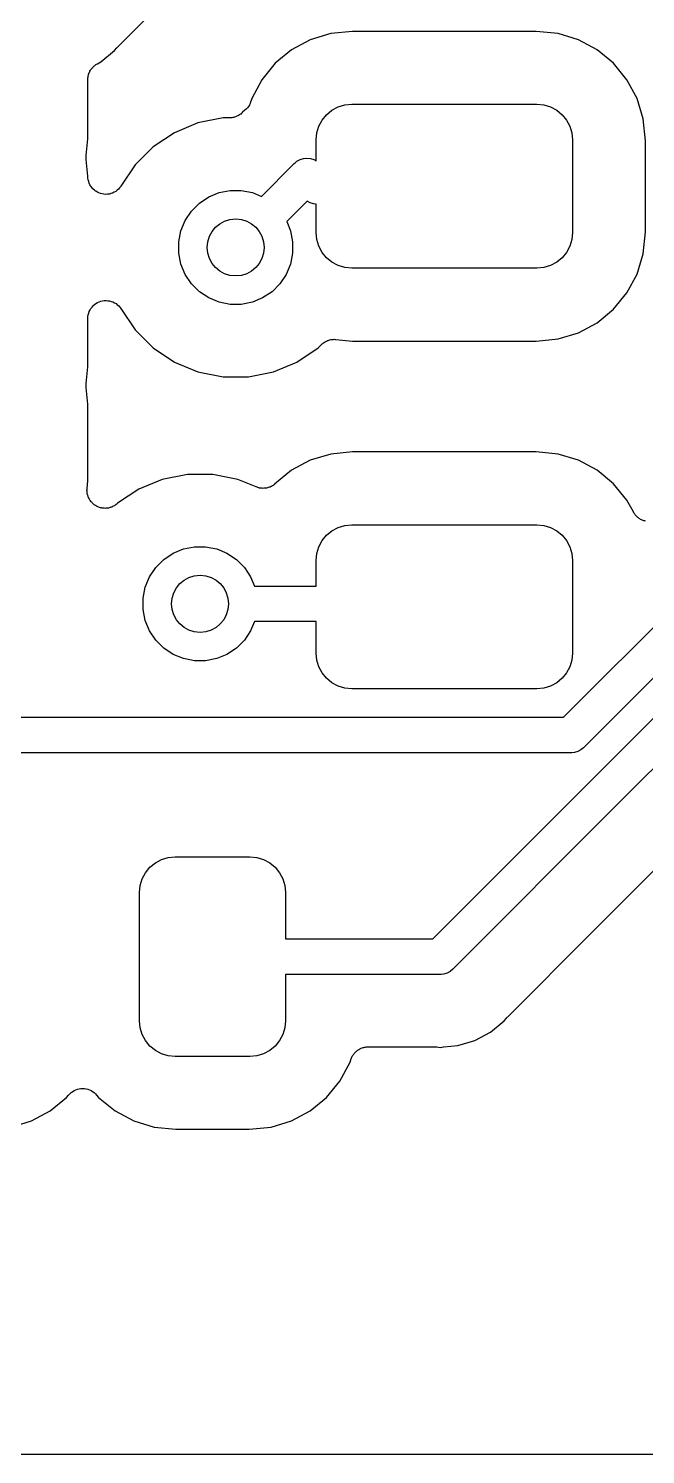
# Model space of a CAD drawing. Extents: x 83.1 to 154, y -94.5 to -68.3.
# Drawn here: x 125.05 to 129.38, y -94.47 to -84.46 of the extents above; entities that cross this region are included whole.
import ezdxf

# ---------------------------------------------------------------- set-up
doc = ezdxf.new("R2010")
doc.units = 0
doc.layers.add('BLACK', color=7, linetype='CONTINUOUS')

msp = doc.modelspace()

# ---------------------------------------------------------------- linework, layer by layer
at = {"layer": 'BLACK', "linetype": 'CONTINUOUS'}
for p, q in [((125.675, -84.5905), (126.859, -83.4065)), ((127.167, -84.5), (127.024, -84.5432)), ((127.321, -84.4847), (127.167, -84.5)), ((128.609, -84.4847), (127.321, -84.4847)), ((128.764, -84.5), (128.609, -84.4847)), ((128.906, -84.5432), (128.764, -84.5)), ((125.554, -84.6982), (125.65, -84.6191)), ((125.65, -84.6191), (125.666, -84.5997)), ((125.666, -84.5997), (125.667, -84.5984)), ((125.667, -84.5984), (125.671, -84.5946)), ((125.671, -84.5946), (125.675, -84.5905)), ((126.893, -84.6135), (126.777, -84.7081)), ((127.024, -84.5432), (126.893, -84.6135)), ((129.038, -84.6135), (128.906, -84.5432)), ((129.153, -84.7081), (129.038, -84.6135)), ((125.514, -84.7216), (125.519, -84.7174)), ((125.519, -84.7174), (125.524, -84.7147)), ((125.524, -84.7147), (125.529, -84.7116)), ((125.529, -84.7116), (125.554, -84.6982)), ((126.777, -84.7081), (126.683, -84.8233)), ((129.247, -84.8233), (129.153, -84.7081)), ((125.462, -84.8106), (125.464, -84.804)), ((125.462, -84.8163), (125.462, -84.8106)), ((125.462, -84.8219), (125.462, -84.8163)), ((125.464, -84.804), (125.465, -84.7972)), ((125.465, -84.7972), (125.466, -84.7919)), ((125.466, -84.7919), (125.467, -84.7863)), ((125.467, -84.7863), (125.47, -84.7801)), ((125.47, -84.7801), (125.472, -84.7736)), ((125.472, -84.7736), (125.475, -84.7687)), ((125.475, -84.7687), (125.477, -84.7635)), ((125.477, -84.7635), (125.481, -84.7578)), ((125.481, -84.7578), (125.484, -84.7519)), ((125.484, -84.7519), (125.488, -84.7476)), ((125.488, -84.7476), (125.491, -84.7429)), ((125.491, -84.7429), (125.496, -84.7381)), ((125.496, -84.7381), (125.5, -84.7329)), ((125.5, -84.7329), (125.504, -84.7294)), ((125.504, -84.7294), (125.508, -84.7254)), ((125.508, -84.7254), (125.514, -84.7216)), ((125.462, -84.8236), (125.462, -84.8219)), ((125.462, -85.2381), (125.462, -84.8236)), ((126.683, -84.8233), (126.613, -84.9548)), ((129.318, -84.9548), (129.247, -84.8233)), ((126.583, -85.0206), (126.582, -85.0211)), ((126.582, -85.0211), (126.582, -85.0217)), ((126.589, -85.0109), (126.583, -85.0206)), ((126.596, -85.0013), (126.589, -85.0109)), ((126.601, -84.9893), (126.596, -85)), ((126.596, -85), (126.596, -85.0006)), ((126.596, -85.0006), (126.596, -85.0013)), ((126.605, -84.9785), (126.601, -84.9893)), ((126.606, -84.9772), (126.605, -84.9785)), ((126.613, -84.9548), (126.606, -84.9768)), ((126.606, -84.9768), (126.606, -84.9771)), ((126.606, -84.9771), (126.606, -84.9771)), ((126.606, -84.9771), (126.606, -84.9772)), ((127.176, -85.0379), (127.22, -85.0148)), ((127.22, -85.0148), (127.266, -85.0006)), ((127.266, -85.0006), (127.315, -84.9958)), ((127.315, -84.9958), (128.615, -84.9958)), ((128.615, -84.9958), (128.664, -85.0006)), ((128.664, -85.0006), (128.711, -85.0148)), ((128.711, -85.0148), (128.754, -85.0379)), ((129.361, -85.0974), (129.318, -84.9548)), ((126.411, -85.092), (126.235, -85.1269)), ((126.456, -85.092), (126.411, -85.092)), ((126.461, -85.0915), (126.456, -85.092)), ((126.467, -85.0915), (126.461, -85.0915)), ((126.474, -85.0902), (126.467, -85.0915)), ((126.481, -85.0896), (126.474, -85.0902)), ((126.486, -85.088), (126.481, -85.0896)), ((126.491, -85.0869), (126.486, -85.088)), ((126.498, -85.0844), (126.491, -85.0869)), ((126.504, -85.0824), (126.498, -85.0844)), ((126.509, -85.0798), (126.504, -85.0824)), ((126.514, -85.0777), (126.509, -85.0798)), ((126.52, -85.074), (126.514, -85.0777)), ((126.526, -85.0708), (126.52, -85.074)), ((126.53, -85.0673), (126.526, -85.0708)), ((126.535, -85.0642), (126.53, -85.0673)), ((126.54, -85.0594), (126.535, -85.0642)), ((126.545, -85.0551), (126.54, -85.0594)), ((126.548, -85.0523), (126.545, -85.0551)), ((126.565, -85.0381), (126.548, -85.0523)), ((126.573, -85.0299), (126.565, -85.0381)), ((126.582, -85.0217), (126.573, -85.0299)), ((127.084, -85.1501), (127.107, -85.1069)), ((127.107, -85.1069), (127.138, -85.069)), ((127.138, -85.069), (127.176, -85.0379)), ((128.754, -85.0379), (128.792, -85.069)), ((128.792, -85.069), (128.823, -85.1069)), ((128.823, -85.1069), (128.846, -85.1501)), ((129.376, -85.252), (129.361, -85.0974)), ((126.07, -85.1953), (125.921, -85.2947)), ((126.235, -85.1269), (126.07, -85.1953)), ((127.065, -85.2458), (127.07, -85.197)), ((127.07, -85.197), (127.084, -85.1501)), ((128.846, -85.1501), (128.86, -85.197)), ((128.86, -85.197), (128.865, -85.2458)), ((125.45, -85.3544), (125.462, -85.2381)), ((125.921, -85.2947), (125.795, -85.4212)), ((127.065, -85.3931), (127.065, -85.2458)), ((128.865, -85.2458), (128.865, -85.8958)), ((129.376, -85.8896), (129.376, -85.252)), ((125.45, -85.3553), (125.45, -85.3544)), ((125.45, -85.356), (125.45, -85.3553)), ((125.45, -85.3568), (125.45, -85.356)), ((125.45, -85.3684), (125.45, -85.3568)), ((125.45, -85.3801), (125.45, -85.3684)), ((125.45, -85.3808), (125.45, -85.3801)), ((125.45, -85.3816), (125.45, -85.3808)), ((125.45, -85.3826), (125.45, -85.3816)), ((125.462, -85.5005), (125.45, -85.3826)), ((125.795, -85.4212), (125.694, -85.5714)), ((126.681, -85.6421), (126.907, -85.4159)), ((126.907, -85.4159), (126.911, -85.4112)), ((126.911, -85.4112), (126.917, -85.4067)), ((126.917, -85.4067), (126.93, -85.3956)), ((126.93, -85.3956), (126.952, -85.384)), ((126.952, -85.384), (126.975, -85.3768)), ((126.975, -85.3768), (127, -85.3744)), ((127, -85.3744), (127.025, -85.3768)), ((127.025, -85.3768), (127.048, -85.384)), ((127.048, -85.384), (127.065, -85.3931)), ((125.462, -85.5008), (125.462, -85.5005)), ((125.463, -85.5129), (125.462, -85.5008)), ((125.464, -85.5251), (125.463, -85.5129)), ((125.464, -85.5253), (125.464, -85.5251)), ((125.464, -85.5255), (125.464, -85.5253)), ((125.468, -85.5372), (125.464, -85.5255)), ((125.471, -85.5489), (125.468, -85.5372)), ((125.471, -85.549), (125.471, -85.5489)), ((125.471, -85.5492), (125.471, -85.549)), ((125.477, -85.5601), (125.471, -85.5492)), ((125.483, -85.5708), (125.477, -85.5601)), ((125.483, -85.5709), (125.483, -85.5708)), ((125.483, -85.5711), (125.483, -85.5709)), ((125.491, -85.5807), (125.483, -85.5711)), ((125.498, -85.5901), (125.491, -85.5807)), ((125.499, -85.5902), (125.498, -85.5901)), ((125.499, -85.5903), (125.499, -85.5902)), ((125.508, -85.5982), (125.499, -85.5903)), ((125.517, -85.6059), (125.508, -85.5982)), ((125.518, -85.606), (125.517, -85.6059)), ((125.518, -85.6061), (125.518, -85.606)), ((125.529, -85.612), (125.518, -85.6061)), ((125.539, -85.6177), (125.529, -85.612)), ((125.539, -85.6178), (125.539, -85.6177)), ((125.54, -85.6179), (125.539, -85.6178)), ((125.551, -85.6215), (125.54, -85.6179)), ((125.636, -85.6187), (125.624, -85.6221)), ((125.647, -85.6129), (125.636, -85.6186)), ((125.636, -85.6186), (125.636, -85.6186)), ((125.636, -85.6186), (125.636, -85.6187)), ((125.658, -85.6072), (125.647, -85.6129)), ((125.668, -85.5994), (125.658, -85.6071)), ((125.658, -85.6071), (125.658, -85.6071)), ((125.658, -85.6071), (125.658, -85.6072)), ((125.677, -85.5918), (125.668, -85.5994)), ((125.678, -85.5916), (125.677, -85.5918)), ((125.685, -85.5824), (125.678, -85.5915)), ((125.678, -85.5915), (125.678, -85.5916)), ((125.693, -85.5728), (125.685, -85.5824)), ((125.694, -85.5726), (125.693, -85.5728)), ((125.694, -85.5714), (125.694, -85.5725)), ((125.694, -85.5725), (125.694, -85.5725)), ((125.694, -85.5725), (125.694, -85.5726)), ((126.311, -85.6455), (126.383, -85.6154)), ((126.383, -85.6154), (126.461, -85.6)), ((126.461, -85.6), (126.539, -85.6)), ((126.539, -85.6), (126.617, -85.6154)), ((126.617, -85.6154), (126.681, -85.6421)), ((125.563, -85.6251), (125.551, -85.6215)), ((125.563, -85.6252), (125.563, -85.6251)), ((125.575, -85.6265), (125.563, -85.6252)), ((125.563, -85.6252), (125.563, -85.6252)), ((125.588, -85.6278), (125.575, -85.6265)), ((125.6, -85.6267), (125.588, -85.6278)), ((125.588, -85.6278), (125.588, -85.6278)), ((125.588, -85.6278), (125.588, -85.6278)), ((125.612, -85.6256), (125.6, -85.6267)), ((125.613, -85.6255), (125.612, -85.6256)), ((125.612, -85.6256), (125.612, -85.6256)), ((125.624, -85.6221), (125.613, -85.6255)), ((126.189, -85.745), (126.245, -85.6893)), ((126.245, -85.6893), (126.311, -85.6455)), ((127.001, -85.6754), (126.858, -85.8189)), ((127.023, -85.6868), (127.001, -85.6754)), ((127.046, -85.694), (127.023, -85.6868)), ((127.065, -85.6958), (127.046, -85.694)), ((127.065, -85.6959), (127.065, -85.6958)), ((127.065, -85.6958), (127.065, -85.6958)), ((127.065, -85.8958), (127.065, -85.6959)), ((126.115, -85.8833), (126.146, -85.8105)), ((126.146, -85.8105), (126.189, -85.745)), ((126.858, -85.8189), (126.885, -85.8833)), ((126.1, -85.9606), (126.115, -85.8833)), ((126.885, -85.8833), (126.9, -85.9606)), ((127.07, -85.9446), (127.065, -85.8958)), ((128.865, -85.8958), (128.86, -85.9446)), ((129.361, -86.0442), (129.376, -85.8896)), ((126.1, -86.0394), (126.1, -85.9606)), ((126.9, -85.9606), (126.9, -86.0394)), ((127.084, -85.9915), (127.07, -85.9446)), ((127.107, -86.0347), (127.084, -85.9915)), ((128.846, -85.9915), (128.823, -86.0347)), ((128.86, -85.9446), (128.846, -85.9915)), ((126.115, -86.1167), (126.1, -86.0394)), ((126.146, -86.1895), (126.115, -86.1167)), ((126.885, -86.1167), (126.854, -86.1895)), ((126.9, -86.0394), (126.885, -86.1167)), ((127.138, -86.0726), (127.107, -86.0347)), ((127.176, -86.1037), (127.138, -86.0726)), ((127.22, -86.1268), (127.176, -86.1037)), ((128.754, -86.1037), (128.711, -86.1268)), ((128.792, -86.0726), (128.754, -86.1037)), ((128.823, -86.0347), (128.792, -86.0726)), ((129.318, -86.1868), (129.361, -86.0442)), ((126.189, -86.255), (126.146, -86.1895)), ((126.854, -86.1895), (126.811, -86.255)), ((127.266, -86.141), (127.22, -86.1268)), ((127.315, -86.1458), (127.266, -86.141)), ((128.615, -86.1458), (127.315, -86.1458)), ((128.664, -86.141), (128.615, -86.1458)), ((128.711, -86.1268), (128.664, -86.141)), ((129.247, -86.3183), (129.318, -86.1868)), ((126.245, -86.3107), (126.189, -86.255)), ((126.311, -86.3545), (126.245, -86.3107)), ((126.755, -86.3107), (126.689, -86.3545)), ((126.811, -86.255), (126.755, -86.3107)), ((129.153, -86.4335), (129.247, -86.3183)), ((125.484, -86.4274), (125.492, -86.4181)), ((125.492, -86.4181), (125.5, -86.4087)), ((125.5, -86.4085), (125.51, -86.4007)), ((125.5, -86.4086), (125.5, -86.4085)), ((125.5, -86.4087), (125.5, -86.4086)), ((125.51, -86.4007), (125.519, -86.3931)), ((125.519, -86.3929), (125.53, -86.3873)), ((125.519, -86.393), (125.519, -86.3929)), ((125.519, -86.3931), (125.519, -86.393)), ((125.53, -86.3873), (125.541, -86.3816)), ((125.541, -86.3814), (125.553, -86.378)), ((125.541, -86.3815), (125.541, -86.3814)), ((125.541, -86.3816), (125.541, -86.3815)), ((125.553, -86.378), (125.565, -86.3745)), ((125.565, -86.3745), (125.577, -86.3734)), ((125.565, -86.3745), (125.565, -86.3745)), ((125.565, -86.3745), (125.565, -86.3745)), ((125.577, -86.3734), (125.589, -86.3722)), ((125.589, -86.3722), (125.589, -86.3722)), ((125.589, -86.3722), (125.59, -86.3722)), ((125.59, -86.3722), (125.602, -86.3735)), ((125.602, -86.3735), (125.614, -86.3747)), ((125.614, -86.3747), (125.614, -86.3748)), ((125.614, -86.3748), (125.614, -86.3748)), ((125.614, -86.3748), (125.626, -86.3784)), ((125.626, -86.3784), (125.638, -86.382)), ((125.638, -86.382), (125.638, -86.3821)), ((125.638, -86.3821), (125.638, -86.3821)), ((125.638, -86.3821), (125.649, -86.388)), ((125.649, -86.388), (125.66, -86.3937)), ((125.66, -86.3937), (125.66, -86.3938)), ((125.66, -86.3938), (125.66, -86.3939)), ((125.66, -86.3939), (125.669, -86.4018)), ((125.669, -86.4018), (125.679, -86.4095)), ((125.679, -86.4095), (125.679, -86.4096)), ((125.679, -86.4096), (125.679, -86.4097)), ((125.679, -86.4097), (125.687, -86.4192)), ((125.687, -86.4192), (125.694, -86.4286)), ((126.383, -86.3846), (126.311, -86.3545)), ((126.461, -86.4), (126.383, -86.3846)), ((126.539, -86.4), (126.461, -86.4)), ((126.617, -86.3846), (126.539, -86.4)), ((126.689, -86.3545), (126.617, -86.3846)), ((125.462, -86.4974), (125.463, -86.4851)), ((125.462, -86.4977), (125.462, -86.4974)), ((125.462, -86.4978), (125.462, -86.4977)), ((125.462, -86.4992), (125.462, -86.4978)), ((125.462, -86.4978), (125.462, -86.4978)), ((125.462, -86.8381), (125.462, -86.4992)), ((125.463, -86.4851), (125.464, -86.4731)), ((125.464, -86.4731), (125.465, -86.473)), ((125.465, -86.4728), (125.468, -86.4611)), ((125.465, -86.473), (125.465, -86.4728)), ((125.468, -86.4611), (125.472, -86.4495)), ((125.472, -86.4492), (125.478, -86.4385)), ((125.472, -86.4493), (125.472, -86.4492)), ((125.472, -86.4495), (125.472, -86.4493)), ((125.478, -86.4385), (125.484, -86.4277)), ((125.484, -86.4276), (125.484, -86.4274)), ((125.484, -86.4277), (125.484, -86.4276)), ((125.694, -86.4286), (125.795, -86.5788)), ((129.038, -86.5281), (129.153, -86.4335)), ((125.795, -86.5788), (125.921, -86.7053)), ((128.764, -86.6416), (128.906, -86.5984)), ((128.906, -86.5984), (129.038, -86.5281)), ((125.921, -86.7053), (126.07, -86.8047)), ((126.93, -86.8047), (127.079, -86.7053)), ((127.079, -86.7053), (127.102, -86.6819)), ((127.102, -86.6819), (127.103, -86.6807)), ((127.103, -86.6807), (127.108, -86.6772)), ((127.108, -86.6772), (127.112, -86.6733)), ((127.112, -86.6733), (127.117, -86.6695)), ((127.117, -86.6695), (127.123, -86.6652)), ((127.123, -86.6652), (127.128, -86.6627)), ((127.128, -86.6627), (127.132, -86.6596)), ((127.132, -86.6596), (127.139, -86.657)), ((127.139, -86.657), (127.145, -86.6538)), ((127.145, -86.6538), (127.15, -86.6523)), ((127.15, -86.6523), (127.155, -86.6501)), ((127.155, -86.6501), (127.162, -86.6488)), ((127.162, -86.6488), (127.169, -86.6469)), ((127.169, -86.6469), (127.174, -86.6464)), ((127.174, -86.6464), (127.18, -86.6453)), ((127.18, -86.6453), (127.186, -86.6453)), ((127.186, -86.6453), (127.193, -86.6447)), ((127.193, -86.6447), (127.199, -86.6453)), ((127.199, -86.6453), (127.204, -86.6453)), ((127.204, -86.6453), (127.321, -86.6569)), ((127.321, -86.6569), (128.609, -86.6569)), ((128.609, -86.6569), (128.764, -86.6416)), ((126.07, -86.8047), (126.235, -86.8731)), ((126.765, -86.8731), (126.93, -86.8047)), ((125.45, -86.9544), (125.462, -86.8381)), ((126.235, -86.8731), (126.411, -86.908)), ((126.411, -86.908), (126.589, -86.908)), ((126.589, -86.908), (126.765, -86.8731)), ((125.45, -86.9553), (125.45, -86.9544)), ((125.45, -86.956), (125.45, -86.9553)), ((125.45, -86.9568), (125.45, -86.956)), ((125.45, -86.9684), (125.45, -86.9568)), ((125.45, -86.9801), (125.45, -86.9684)), ((125.45, -86.9808), (125.45, -86.9801)), ((125.45, -86.9816), (125.45, -86.9808)), ((125.45, -86.9826), (125.45, -86.9816)), ((125.462, -87.1005), (125.45, -86.9826)), ((125.462, -87.6381), (125.462, -87.1005)), ((127.024, -87.4932), (126.893, -87.5635)), ((127.167, -87.45), (127.024, -87.4932)), ((127.321, -87.4347), (127.167, -87.45)), ((128.609, -87.4347), (127.321, -87.4347)), ((128.764, -87.45), (128.609, -87.4347)), ((128.906, -87.4932), (128.764, -87.45)), ((129.038, -87.5635), (128.906, -87.4932)), ((126.161, -87.592), (125.985, -87.6269)), ((126.339, -87.592), (126.161, -87.592)), ((126.515, -87.6269), (126.339, -87.592)), ((126.893, -87.5635), (126.773, -87.6614)), ((129.153, -87.6581), (129.038, -87.5635)), ((125.456, -87.7029), (125.457, -87.6969)), ((125.457, -87.7093), (125.456, -87.7029)), ((125.457, -87.6909), (125.462, -87.6381)), ((125.457, -87.6969), (125.457, -87.6909)), ((125.457, -87.7157), (125.457, -87.7093)), ((125.458, -87.7216), (125.457, -87.7157)), ((125.458, -87.7276), (125.458, -87.7216)), ((125.82, -87.6953), (125.671, -87.7951)), ((125.985, -87.6269), (125.82, -87.6953)), ((126.644, -87.6805), (126.515, -87.6269)), ((126.65, -87.6822), (126.644, -87.6805)), ((126.655, -87.6844), (126.65, -87.6822)), ((126.662, -87.6857), (126.655, -87.6844)), ((126.668, -87.6877), (126.662, -87.6857)), ((126.674, -87.6883), (126.668, -87.6877)), ((126.679, -87.6894), (126.674, -87.6883)), ((126.686, -87.6895), (126.679, -87.6894)), ((126.693, -87.6902), (126.686, -87.6895)), ((126.698, -87.6896), (126.693, -87.6902)), ((126.704, -87.6897), (126.698, -87.6896)), ((126.711, -87.6885), (126.704, -87.6897)), ((126.717, -87.6878), (126.711, -87.6885)), ((126.723, -87.6862), (126.717, -87.6878)), ((126.728, -87.6852), (126.723, -87.6862)), ((126.735, -87.6826), (126.728, -87.6852)), ((126.741, -87.6807), (126.735, -87.6826)), ((126.746, -87.6781), (126.741, -87.6807)), ((126.751, -87.676), (126.746, -87.6781)), ((126.757, -87.6723), (126.751, -87.676)), ((126.763, -87.6691), (126.757, -87.6723)), ((126.767, -87.6655), (126.763, -87.6691)), ((126.772, -87.6625), (126.767, -87.6655)), ((126.773, -87.6614), (126.772, -87.6625)), ((129.247, -87.7733), (129.153, -87.6581)), ((125.46, -87.7337), (125.458, -87.7276)), ((125.461, -87.74), (125.46, -87.7337)), ((125.464, -87.7455), (125.461, -87.74)), ((125.465, -87.7513), (125.464, -87.7455)), ((125.468, -87.757), (125.465, -87.7513)), ((125.471, -87.7629), (125.468, -87.757)), ((125.474, -87.7679), (125.471, -87.7629)), ((125.477, -87.7732), (125.474, -87.7679)), ((125.481, -87.7782), (125.477, -87.7732)), ((125.485, -87.7836), (125.481, -87.7782)), ((125.489, -87.7878), (125.485, -87.7836)), ((125.493, -87.7925), (125.489, -87.7878)), ((125.497, -87.7966), (125.493, -87.7925)), ((125.502, -87.8012), (125.497, -87.7966)), ((125.507, -87.8045), (125.502, -87.8012)), ((125.512, -87.8084), (125.507, -87.8045)), ((125.517, -87.8114), (125.512, -87.8084)), ((125.523, -87.815), (125.517, -87.8114)), ((125.528, -87.8174), (125.523, -87.815)), ((125.533, -87.8202), (125.528, -87.8174)), ((125.539, -87.8221), (125.533, -87.8202)), ((125.63, -87.8212), (125.624, -87.8229)), ((125.636, -87.8183), (125.63, -87.8212)), ((125.642, -87.8159), (125.636, -87.8183)), ((125.647, -87.8126), (125.642, -87.8159)), ((125.652, -87.8098), (125.647, -87.8126)), ((125.657, -87.8058), (125.652, -87.8098)), ((125.662, -87.8023), (125.657, -87.8058)), ((125.667, -87.7981), (125.662, -87.8023)), ((125.671, -87.7951), (125.667, -87.7981)), ((128.802, -89.2958), (130.375, -87.7224)), ((129.292, -87.8557), (129.247, -87.7733)), ((125.545, -87.8246), (125.539, -87.8221)), ((125.551, -87.8258), (125.545, -87.8246)), ((125.557, -87.8276), (125.551, -87.8258)), ((125.563, -87.8283), (125.557, -87.8276)), ((125.57, -87.8296), (125.563, -87.8283)), ((125.576, -87.8297), (125.57, -87.8296)), ((125.582, -87.8303), (125.576, -87.8297)), ((125.588, -87.8298), (125.582, -87.8303)), ((125.594, -87.8298), (125.588, -87.8298)), ((125.6, -87.8287), (125.594, -87.8298)), ((125.606, -87.8282), (125.6, -87.8287)), ((125.612, -87.8264), (125.606, -87.8282)), ((125.619, -87.8252), (125.612, -87.8264)), ((125.624, -87.8229), (125.619, -87.8252)), ((130.584, -87.8669), (128.946, -89.5049)), ((129.046, -89.6876), (130.875, -87.8588)), ((129.295, -87.8606), (129.292, -87.8557)), ((129.298, -87.8658), (129.295, -87.8606)), ((129.302, -87.8709), (129.298, -87.8658)), ((129.305, -87.8763), (129.302, -87.8709)), ((129.309, -87.8805), (129.305, -87.8763)), ((129.313, -87.885), (129.309, -87.8805)), ((129.318, -87.8892), (129.313, -87.885)), ((129.323, -87.8939), (129.318, -87.8892)), ((129.328, -87.8971), (129.323, -87.8939)), ((129.332, -87.9009), (129.328, -87.8971)), ((129.338, -87.904), (129.332, -87.9009)), ((129.343, -87.9077), (129.338, -87.904)), ((129.349, -87.9099), (129.343, -87.9077)), ((129.354, -87.9127), (129.349, -87.9099)), ((129.36, -87.9147), (129.354, -87.9127)), ((129.366, -87.9172), (129.36, -87.9147)), ((129.372, -87.9184), (129.366, -87.9172)), ((129.378, -87.9202), (129.372, -87.9184)), ((127.107, -88.0569), (127.138, -88.019)), ((127.138, -88.019), (127.176, -87.9879)), ((127.176, -87.9879), (127.22, -87.9648)), ((127.22, -87.9648), (127.266, -87.9506)), ((127.266, -87.9506), (127.315, -87.9458)), ((127.315, -87.9458), (128.615, -87.9458)), ((128.615, -87.9458), (128.664, -87.9506)), ((128.664, -87.9506), (128.711, -87.9648)), ((128.711, -87.9648), (128.754, -87.9879)), ((128.754, -87.9879), (128.792, -88.019)), ((128.792, -88.019), (128.823, -88.0569)), ((131.084, -88.0033), (129.223, -89.8643)), ((126.061, -88.1455), (126.133, -88.1154)), ((126.133, -88.1154), (126.211, -88.1)), ((126.211, -88.1), (126.289, -88.1)), ((126.289, -88.1), (126.367, -88.1154)), ((126.367, -88.1154), (126.439, -88.1455)), ((127.07, -88.147), (127.084, -88.1001)), ((127.084, -88.1001), (127.107, -88.0569)), ((128.823, -88.0569), (128.846, -88.1001)), ((128.846, -88.1001), (128.86, -88.147)), ((125.939, -88.245), (125.995, -88.1893)), ((125.995, -88.1893), (126.061, -88.1455)), ((126.439, -88.1455), (126.505, -88.1893)), ((126.505, -88.1893), (126.561, -88.245)), ((127.065, -88.1958), (127.07, -88.147)), ((127.065, -88.375), (127.065, -88.1958)), ((128.86, -88.147), (128.865, -88.1958)), ((128.865, -88.1958), (128.865, -88.8458)), ((125.865, -88.3833), (125.896, -88.3105)), ((125.896, -88.3105), (125.939, -88.245)), ((126.561, -88.245), (126.604, -88.3105)), ((126.604, -88.3105), (126.631, -88.375)), ((125.85, -88.4606), (125.865, -88.3833)), ((126.631, -88.375), (127.065, -88.375)), ((125.85, -88.5394), (125.85, -88.4606)), ((125.865, -88.6167), (125.85, -88.5394)), ((125.896, -88.6895), (125.865, -88.6167)), ((125.939, -88.755), (125.896, -88.6895)), ((126.604, -88.6895), (126.561, -88.755)), ((126.631, -88.625), (126.604, -88.6895)), ((127.065, -88.625), (126.631, -88.625)), ((127.065, -88.8458), (127.065, -88.625)), ((125.995, -88.8107), (125.939, -88.755)), ((126.061, -88.8545), (125.995, -88.8107)), ((126.505, -88.8107), (126.439, -88.8545)), ((126.561, -88.755), (126.505, -88.8107)), ((126.133, -88.8846), (126.061, -88.8545)), ((126.211, -88.9), (126.133, -88.8846)), ((126.289, -88.9), (126.211, -88.9)), ((126.367, -88.8846), (126.289, -88.9)), ((126.439, -88.8545), (126.367, -88.8846)), ((127.07, -88.8946), (127.065, -88.8458)), ((127.084, -88.9415), (127.07, -88.8946)), ((128.86, -88.8946), (128.846, -88.9415)), ((128.865, -88.8458), (128.86, -88.8946)), ((127.107, -88.9847), (127.084, -88.9415)), ((127.138, -89.0226), (127.107, -88.9847)), ((128.823, -88.9847), (128.792, -89.0226)), ((128.846, -88.9415), (128.823, -88.9847)), ((127.176, -89.0537), (127.138, -89.0226)), ((127.22, -89.0768), (127.176, -89.0537)), ((127.266, -89.091), (127.22, -89.0768)), ((127.315, -89.0958), (127.266, -89.091)), ((128.615, -89.0958), (127.315, -89.0958)), ((128.664, -89.091), (128.615, -89.0958)), ((128.711, -89.0768), (128.664, -89.091)), ((128.754, -89.0537), (128.711, -89.0768)), ((128.792, -89.0226), (128.754, -89.0537)), ((123.354, -89.2958), (128.802, -89.2958)), ((128.942, -89.5096), (128.923, -89.5252)), ((128.946, -89.5049), (128.942, -89.5096)), ((128.847, -89.5458), (123.308, -89.5458)), ((128.853, -89.5464), (128.847, -89.5458)), ((128.86, -89.5458), (128.853, -89.5464)), ((128.878, -89.544), (128.86, -89.5458)), ((128.86, -89.5458), (128.86, -89.5458)), ((128.901, -89.5369), (128.878, -89.544)), ((128.923, -89.5252), (128.901, -89.5369)), ((129.002, -89.7319), (129.046, -89.6876)), ((129.046, -89.6876), (129.046, -89.6876)), ((127.884, -90.85), (129.002, -89.7319)), ((129.179, -89.9088), (128.028, -91.059)), ((129.223, -89.8644), (129.179, -89.9088)), ((129.223, -89.8643), (129.223, -89.8644)), ((128.998, -90.8082), (129.604, -90.2015)), ((125.898, -90.3482), (125.936, -90.3171)), ((125.936, -90.3171), (125.979, -90.294)), ((125.979, -90.294), (126.026, -90.2798)), ((126.026, -90.2798), (126.075, -90.275)), ((126.075, -90.275), (126.6, -90.275)), ((126.6, -90.275), (126.649, -90.2798)), ((126.649, -90.2798), (126.696, -90.294)), ((126.696, -90.294), (126.739, -90.3171)), ((126.739, -90.3171), (126.777, -90.3482)), ((125.844, -90.4293), (125.867, -90.3861)), ((125.867, -90.3861), (125.898, -90.3482)), ((126.777, -90.3482), (126.808, -90.3861)), ((126.808, -90.3861), (126.831, -90.4293)), ((125.825, -90.525), (125.83, -90.4762)), ((125.83, -90.4762), (125.844, -90.4293)), ((126.831, -90.4293), (126.845, -90.4762)), ((126.845, -90.4762), (126.85, -90.525)), ((125.825, -91.425), (125.825, -90.525)), ((126.85, -90.525), (126.85, -90.85)), ((128.41, -91.3962), (128.998, -90.8083)), ((128.998, -90.8083), (128.998, -90.8082)), ((126.85, -90.85), (127.884, -90.85)), ((127.929, -91.1), (126.85, -91.1)), ((126.85, -91.1), (126.85, -91.425)), ((127.936, -91.1006), (127.929, -91.1)), ((127.942, -91.1), (127.936, -91.1006)), ((127.96, -91.0982), (127.942, -91.1)), ((127.942, -91.1), (127.942, -91.1)), ((127.984, -91.091), (127.96, -91.0982)), ((128.005, -91.0794), (127.984, -91.091)), ((128.024, -91.0638), (128.005, -91.0794)), ((128.028, -91.059), (128.024, -91.0638)), ((128.385, -91.4248), (128.401, -91.4054)), ((128.401, -91.4054), (128.402, -91.4041)), ((128.402, -91.4041), (128.406, -91.4003)), ((128.406, -91.4003), (128.41, -91.3962)), ((125.83, -91.4738), (125.825, -91.425)), ((125.844, -91.5207), (125.83, -91.4738)), ((125.867, -91.5639), (125.844, -91.5207)), ((126.831, -91.5207), (126.808, -91.5639)), ((126.845, -91.4738), (126.831, -91.5207)), ((126.85, -91.425), (126.845, -91.4738)), ((128.179, -91.5626), (128.289, -91.5039)), ((128.289, -91.5039), (128.385, -91.4248)), ((125.898, -91.6018), (125.867, -91.5639)), ((125.936, -91.6329), (125.898, -91.6018)), ((126.777, -91.6018), (126.739, -91.6329)), ((126.808, -91.5639), (126.777, -91.6018)), ((127.365, -91.6261), (127.371, -91.6224)), ((127.371, -91.6224), (127.376, -91.6203)), ((127.376, -91.6203), (127.381, -91.6176)), ((127.381, -91.6176), (127.388, -91.6156)), ((127.388, -91.6156), (127.394, -91.6131)), ((127.394, -91.6131), (127.399, -91.6121)), ((127.399, -91.6121), (127.405, -91.6104)), ((127.405, -91.6104), (127.412, -91.6098)), ((127.412, -91.6098), (127.418, -91.6085)), ((127.418, -91.6085), (127.424, -91.6086)), ((127.424, -91.6086), (127.43, -91.608)), ((127.43, -91.608), (127.898, -91.608)), ((127.898, -91.608), (127.9, -91.608)), ((127.9, -91.608), (127.905, -91.6086)), ((127.905, -91.6086), (127.911, -91.6086)), ((127.911, -91.6086), (127.936, -91.6111)), ((127.936, -91.6111), (127.96, -91.6086)), ((127.96, -91.6086), (127.961, -91.6086)), ((127.961, -91.6086), (128.06, -91.5988)), ((128.06, -91.5988), (128.179, -91.5626)), ((125.979, -91.656), (125.936, -91.6329)), ((126.026, -91.6702), (125.979, -91.656)), ((126.075, -91.675), (126.026, -91.6702)), ((126.6, -91.675), (126.075, -91.675)), ((126.649, -91.6702), (126.6, -91.675)), ((126.696, -91.656), (126.649, -91.6702)), ((126.739, -91.6329), (126.696, -91.656)), ((127.232, -91.8475), (127.303, -91.716)), ((127.303, -91.716), (127.308, -91.6981)), ((127.308, -91.6981), (127.309, -91.6964)), ((127.309, -91.6964), (127.311, -91.6912)), ((127.311, -91.6912), (127.312, -91.6858)), ((127.312, -91.6858), (127.316, -91.6799)), ((127.316, -91.6799), (127.318, -91.6737)), ((127.318, -91.6737), (127.322, -91.669)), ((127.322, -91.669), (127.324, -91.664)), ((127.324, -91.664), (127.329, -91.6588)), ((127.329, -91.6588), (127.332, -91.6532)), ((127.332, -91.6532), (127.336, -91.6493)), ((127.336, -91.6493), (127.34, -91.6449)), ((127.34, -91.6449), (127.345, -91.6406)), ((127.345, -91.6406), (127.35, -91.6359)), ((127.35, -91.6359), (127.355, -91.6328)), ((127.355, -91.6328), (127.359, -91.6292)), ((127.359, -91.6292), (127.365, -91.6261)), ((125.346, -91.9269), (125.356, -91.9203)), ((125.356, -91.9203), (125.366, -91.9137)), ((125.366, -91.9136), (125.367, -91.9134)), ((125.366, -91.9137), (125.366, -91.9136)), ((125.367, -91.9134), (125.378, -91.909)), ((125.378, -91.909), (125.389, -91.9044)), ((125.389, -91.9043), (125.39, -91.9042)), ((125.389, -91.9044), (125.389, -91.9043)), ((125.39, -91.9042), (125.401, -91.902)), ((125.401, -91.902), (125.413, -91.8997)), ((125.413, -91.8997), (125.414, -91.8996)), ((125.413, -91.8997), (125.413, -91.8997)), ((125.414, -91.8996), (125.426, -91.8997)), ((125.426, -91.8997), (125.438, -91.8998)), ((125.438, -91.8998), (125.438, -91.8998)), ((125.438, -91.8998), (125.439, -91.8998)), ((125.439, -91.8998), (125.45, -91.9023)), ((125.45, -91.9023), (125.462, -91.9047)), ((125.462, -91.9047), (125.463, -91.9048)), ((125.463, -91.9048), (125.463, -91.9049)), ((125.463, -91.9049), (125.474, -91.9095)), ((125.474, -91.9095), (125.485, -91.9142)), ((125.485, -91.9142), (125.485, -91.9144)), ((125.485, -91.9144), (125.486, -91.9146)), ((125.486, -91.9146), (125.495, -91.9212)), ((125.495, -91.9212), (125.506, -91.928)), ((127.138, -91.9627), (127.232, -91.8475)), ((125.197, -92.0573), (125.313, -91.9627)), ((125.313, -91.9627), (125.327, -91.9455)), ((125.327, -91.9448), (125.328, -91.9442)), ((125.327, -91.9455), (125.327, -91.9448)), ((125.327, -91.9448), (125.327, -91.9448)), ((125.327, -91.9448), (125.327, -91.9448)), ((125.328, -91.9442), (125.337, -91.9357)), ((125.337, -91.9357), (125.345, -91.9274)), ((125.345, -91.9272), (125.346, -91.9269)), ((125.345, -91.9274), (125.345, -91.9272)), ((125.506, -91.928), (125.506, -91.9283)), ((125.506, -91.9283), (125.506, -91.9285)), ((125.506, -91.9285), (125.515, -91.9369)), ((125.515, -91.9369), (125.523, -91.9455)), ((125.523, -91.9455), (125.537, -91.9627)), ((125.537, -91.9627), (125.653, -92.0573)), ((127.022, -92.0573), (127.138, -91.9627)), ((125.066, -92.1276), (125.197, -92.0573)), ((125.653, -92.0573), (125.784, -92.1276)), ((126.891, -92.1276), (127.022, -92.0573)), ((124.923, -92.1708), (125.066, -92.1276)), ((125.784, -92.1276), (125.927, -92.1708)), ((125.927, -92.1708), (126.081, -92.1861)), ((126.081, -92.1861), (126.594, -92.1861)), ((126.594, -92.1861), (126.748, -92.1708)), ((126.748, -92.1708), (126.891, -92.1276)), ((148.96, -94.467), (87.9455, -94.467))]:
    msp.add_line(p, q, dxfattribs=at)
at = {"layer": 'BLACK'}
for centre in [(126.5, -86), (126.25, -88.5)]:
    msp.add_circle(centre, 0.2, dxfattribs=at)

doc.saveas('drawing.dxf')
